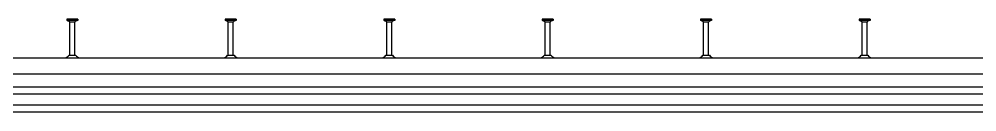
# Model space of a CAD drawing. Header units: millimetres. Extents: x 11969 to 26348, y -459 to 2743.
# Drawn here: x 21729 to 23240, y -159 to -13 of the extents above; entities that cross this region are included whole.
import ezdxf

# ---------------------------------------------------------------- set-up
doc = ezdxf.new("R2010")
doc.units = ezdxf.units.MM
doc.header["$LTSCALE"] = 10
doc.layers.add('HALFEN', color=2, linetype='CONTINUOUS')

msp = doc.modelspace()

# ---------------------------------------------------------------- linework, layer by layer
at = {"layer": 'HALFEN'}
for p, q in [((21821.9, -12.8), (21804.5, -12.8)), ((21804.5, -12.8), (21804.5, -14.7)), ((21821.9, -14.7), (21804.5, -14.7)), ((21805.2, -14.7), (21808.8, -16.5)), ((21809.1, -13), (21809.1, -14.4)), ((21817.3, -13), (21817.3, -14.4)), ((21821.2, -14.7), (21817.6, -16.5)), ((21821.9, -12.8), (21821.9, -14.7)), ((22071.9, -12.8), (22054.5, -12.8)), ((22054.5, -12.8), (22054.5, -14.7)), ((22071.9, -14.7), (22054.5, -14.7)), ((22055.2, -14.7), (22058.8, -16.5)), ((22059.1, -13), (22059.1, -14.4)), ((22067.3, -13), (22067.3, -14.4)), ((22071.2, -14.7), (22067.6, -16.5)), ((22071.9, -12.8), (22071.9, -14.7)), ((22321.9, -12.8), (22304.5, -12.8)), ((22304.5, -12.8), (22304.5, -14.7)), ((22321.9, -14.7), (22304.5, -14.7)), ((22305.2, -14.7), (22308.8, -16.5)), ((22309.1, -13), (22309.1, -14.4)), ((22317.3, -13), (22317.3, -14.4)), ((22321.2, -14.7), (22317.6, -16.5)), ((22321.9, -12.8), (22321.9, -14.7)), ((22571.9, -12.8), (22554.5, -12.8)), ((22554.5, -12.8), (22554.5, -14.7)), ((22571.9, -14.7), (22554.5, -14.7)), ((22555.2, -14.7), (22558.8, -16.5)), ((22559.1, -13), (22559.1, -14.4)), ((22567.3, -13), (22567.3, -14.4)), ((22571.2, -14.7), (22567.6, -16.5)), ((22571.9, -12.8), (22571.9, -14.7)), ((22821.9, -12.8), (22804.5, -12.8)), ((22804.5, -12.8), (22804.5, -14.7)), ((22821.9, -14.7), (22804.5, -14.7)), ((22805.2, -14.7), (22808.8, -16.5)), ((22809.1, -13), (22809.1, -14.4)), ((22817.3, -13), (22817.3, -14.4)), ((22821.2, -14.7), (22817.6, -16.5)), ((22821.9, -12.8), (22821.9, -14.7)), ((23071.9, -12.8), (23054.5, -12.8)), ((23054.5, -12.8), (23054.5, -14.7)), ((23071.9, -14.7), (23054.5, -14.7)), ((23055.2, -14.7), (23058.8, -16.5)), ((23059.1, -13), (23059.1, -14.4)), ((23067.3, -13), (23067.3, -14.4)), ((23071.2, -14.7), (23067.6, -16.5)), ((23071.9, -12.8), (23071.9, -14.7)), ((21809.2, -69.4), (21809.2, -17.2)), ((21809.7, -16.8), (21816.7, -16.8)), ((21817.2, -69.4), (21817.2, -17.2)), ((22059.2, -69.4), (22059.2, -17.2)), ((22059.7, -16.8), (22066.7, -16.8)), ((22067.2, -69.4), (22067.2, -17.2)), ((22309.2, -69.4), (22309.2, -17.2)), ((22309.7, -16.8), (22316.7, -16.8)), ((22317.2, -69.4), (22317.2, -17.2)), ((22559.2, -69.4), (22559.2, -17.2)), ((22559.7, -16.8), (22566.7, -16.8)), ((22567.2, -69.4), (22567.2, -17.2)), ((22809.2, -69.4), (22809.2, -17.2)), ((22809.7, -16.8), (22816.7, -16.8)), ((22817.2, -69.4), (22817.2, -17.2)), ((23059.2, -69.4), (23059.2, -17.2)), ((23059.7, -16.8), (23066.7, -16.8)), ((23067.2, -69.4), (23067.2, -17.2)), ((20278.2, -73.6), (26348.2, -73.6)), ((21808, -69.4), (21818.5, -69.4)), ((22058, -69.4), (22068.5, -69.4)), ((22308, -69.4), (22318.5, -69.4)), ((22558, -69.4), (22568.5, -69.4)), ((22808, -69.4), (22818.5, -69.4)), ((23058, -69.4), (23068.5, -69.4)), ((20278.2, -98.7), (26348.2, -98.7)), ((20278.2, -119.2), (26348.2, -119.2)), ((20278.2, -130.2), (26348.2, -130.2)), ((20278.2, -147.7), (26348.2, -147.7)), ((20278.2, -158.7), (26348.2, -158.7))]:
    msp.add_line(p, q, dxfattribs=at)
for centre, radius, start, end in [((21808.4, -17.2), 0.8, 0, 62.3005), ((21818, -17.2), 0.8, 117.6995, 180), ((22058.4, -17.2), 0.8, 0, 62.3005), ((22068, -17.2), 0.8, 117.6995, 180), ((22308.4, -17.2), 0.8, 0, 62.3005), ((22318, -17.2), 0.8, 117.6995, 180), ((22558.4, -17.2), 0.8, 0, 62.3005), ((22568, -17.2), 0.8, 117.6995, 180), ((22808.4, -17.2), 0.8, 0, 62.3005), ((22818, -17.2), 0.8, 117.6995, 180), ((23058.4, -17.2), 0.8, 0, 62.3005), ((23068, -17.2), 0.8, 117.6995, 180), ((21799.7, -63.9), 10, 281.7837, 326.0185), ((21826.7, -63.9), 10, 213.9815, 258.2163), ((22049.7, -63.9), 10, 281.7837, 326.0185), ((22076.7, -63.9), 10, 213.9815, 258.2163), ((22299.7, -63.9), 10, 281.7837, 326.0185), ((22326.7, -63.9), 10, 213.9815, 258.2163), ((22549.7, -63.9), 10, 281.7837, 326.0185), ((22576.7, -63.9), 10, 213.9815, 258.2163), ((22799.7, -63.9), 10, 281.7837, 326.0185), ((22826.7, -63.9), 10, 213.9815, 258.2163), ((23049.7, -63.9), 10, 281.7837, 326.0185), ((23076.7, -63.9), 10, 213.9815, 258.2163)]:
    msp.add_arc(centre, radius, start, end, dxfattribs=at)

doc.saveas('drawing.dxf')
